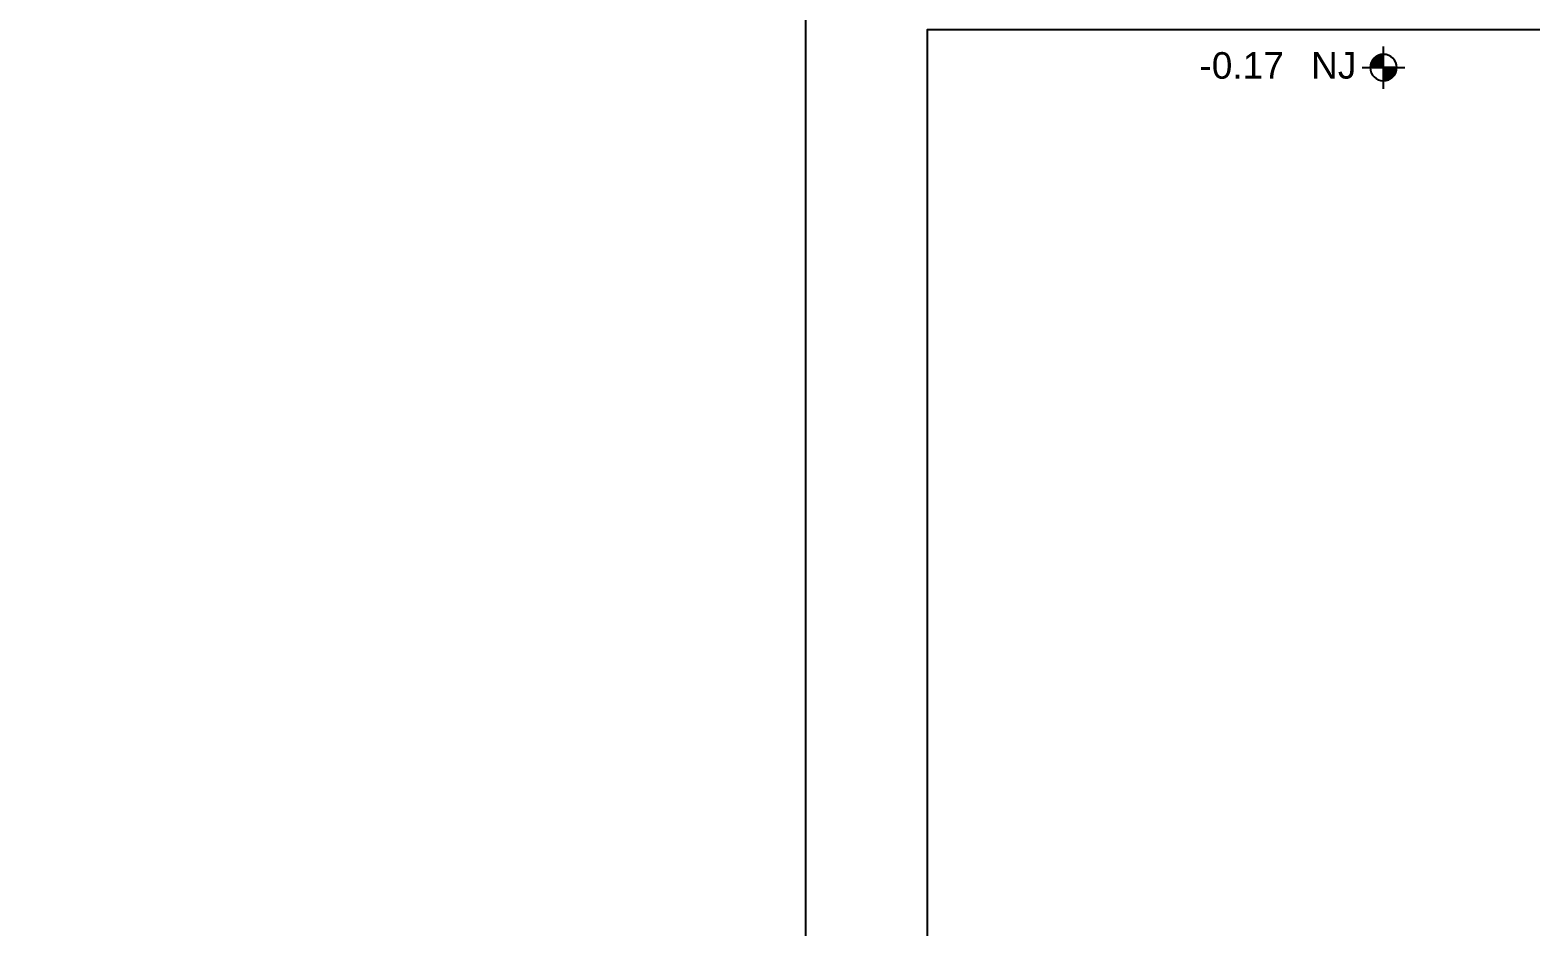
# Model space of a CAD drawing. Header units: metres. Extents: x 231 to 394, y -324 to -29.
# Drawn here: x 268.47 to 274.83, y -76.07 to -72.27 of the extents above; entities that cross this region are included whole.
import ezdxf
from ezdxf.enums import TextEntityAlignment as Align

# ---------------------------------------------------------------- set-up
doc = ezdxf.new("R2010")
doc.units = ezdxf.units.M
for name, color, linetype in [('A-ACABADOS PISOS', 1, 'Continuous'), ('A-PISO', 30, 'Continuous'), ('AR-01-REC$0$A-EXTERIOR', 8, 'Continuous'), ('AR-01-REC$0$A-TEXTOS', 8, 'Continuous'), ('AR-01-REC$0$Ar-Area', 8, 'Continuous'), ('AR-01-REC$0$Ar-Niveles', 8, 'Continuous'), ('AR-01-REC$0$Ar-Texto', 8, 'Continuous')]:
    doc.layers.add(name, color=color, linetype=linetype)
doc.styles.add('AR-01-REC$0$Anot_Arial', font='arial.ttf')
pattern_1 = [(0, (-2.923953, -1.1144057), (0, 0.0025), [])]

# ---------------------------------------------------------------- blocks, each defined once
blk = doc.blocks.new('*U28')
at = {"layer": 'AR-01-REC$0$Ar-Niveles'}
h = blk.add_hatch(dxfattribs=at)
h.set_pattern_fill('_USER', color=256, scale=0.0025, style=0, pattern_type=0)
h.set_pattern_definition(pattern_1)
h.paths.add_polyline_path([(-2.549, -0.364), (-2.549, -0.739), (-2.174, -0.739, 0.414214)])
h = blk.add_hatch(dxfattribs=at)
h.set_pattern_fill('_USER', color=256, scale=0.0025, style=0, pattern_type=0)
h.set_pattern_definition(pattern_1)
h.paths.add_polyline_path([(-2.549, -0.364), (-2.549, -0.739), (-2.174, -0.739, 0.414214)])
h = blk.add_hatch(dxfattribs=at)
h.set_pattern_fill('_USER', color=256, scale=0.0025, style=0, pattern_type=0)
h.set_pattern_definition([(0, (-2.923953, -1.1144057), (0, 0.0025), [])])
h.paths.add_polyline_path([(-2.549, -0.739), (-2.924, -0.739, 0.414214), (-2.549, -1.114)])
for p, q in [((-2.549, -1.339), (-2.549, -0.139)), ((-1.949, -0.739), (-3.149, -0.739))]:
    blk.add_line(p, q, dxfattribs=at)
blk.add_circle((-2.549, -0.739), 0.375, dxfattribs=at)
at = {"layer": 'AR-01-REC$0$Ar-Area', "style": 'AR-01-REC$0$Anot_Arial', "flags": 1}
blk.add_attdef('ESP_AREA', text='', height=0.75, dxfattribs=at).set_placement((0, -2.5), align=Align.BOTTOM_CENTER)
at = {"layer": 'AR-01-REC$0$Ar-Niveles', "style": 'AR-01-REC$0$Anot_Arial'}
for tag, p in [('NIV_TIPO', (-1.78, -1.052)), ('VAL_NIV', (0.283, -1.052))]:
    blk.add_attdef(tag, p, '', height=0.75, dxfattribs=at)
at = {"layer": 'AR-01-REC$0$Ar-Texto', "style": 'AR-01-REC$0$Anot_Arial'}
for tag, p in [('ID_ESP01', (0, 1.5)), ('ID_ESP02', (0, 0))]:
    blk.add_attdef(tag, text='', height=1, dxfattribs=at).set_placement(p, align=Align.BOTTOM_CENTER)

msp = doc.modelspace()

# ---------------------------------------------------------------- linework, layer by layer
at = {"layer": 'A-ACABADOS PISOS'}
msp.add_lwpolyline([(271.7596, -55.2089), (293.173, -55.2089), (293.173, -86.2648), (271.7596, -86.2648)], close=True, dxfattribs=at)
at = {"layer": 'A-PISO', "ltscale": 100}
msp.add_circle((268.4684, -66.1867), 37.5515, dxfattribs=at)
at = {"layer": 'AR-01-REC$0$A-EXTERIOR'}
msp.add_lwpolyline([(275.1735, -72.2723), (272.2735, -72.2723), (272.2735, -76.8722), (274.9935, -76.8722), (274.9935, -76.8722)], dxfattribs=at)

# ---------------------------------------------------------------- block references
at = {"layer": 'AR-01-REC$0$A-TEXTOS'}
ref = msp.add_blockref('*U28', (273.8272, -72.321), dxfattribs=dict(at, xscale=-0.15, yscale=0.15, zscale=0.15))
ref.add_attrib('NIV_TIPO', 'NJ', (273.9023, -72.4788), dxfattribs={"layer": 'AR-01-REC$0$Ar-Niveles', "height": 0.1125, "style": 'AR-01-REC$0$Anot_Arial'})
ref.add_attrib('VAL_NIV', '-0.17', (273.4287, -72.4788), dxfattribs={"layer": 'AR-01-REC$0$Ar-Niveles', "height": 0.1125, "style": 'AR-01-REC$0$Anot_Arial'})

doc.saveas('drawing.dxf')
